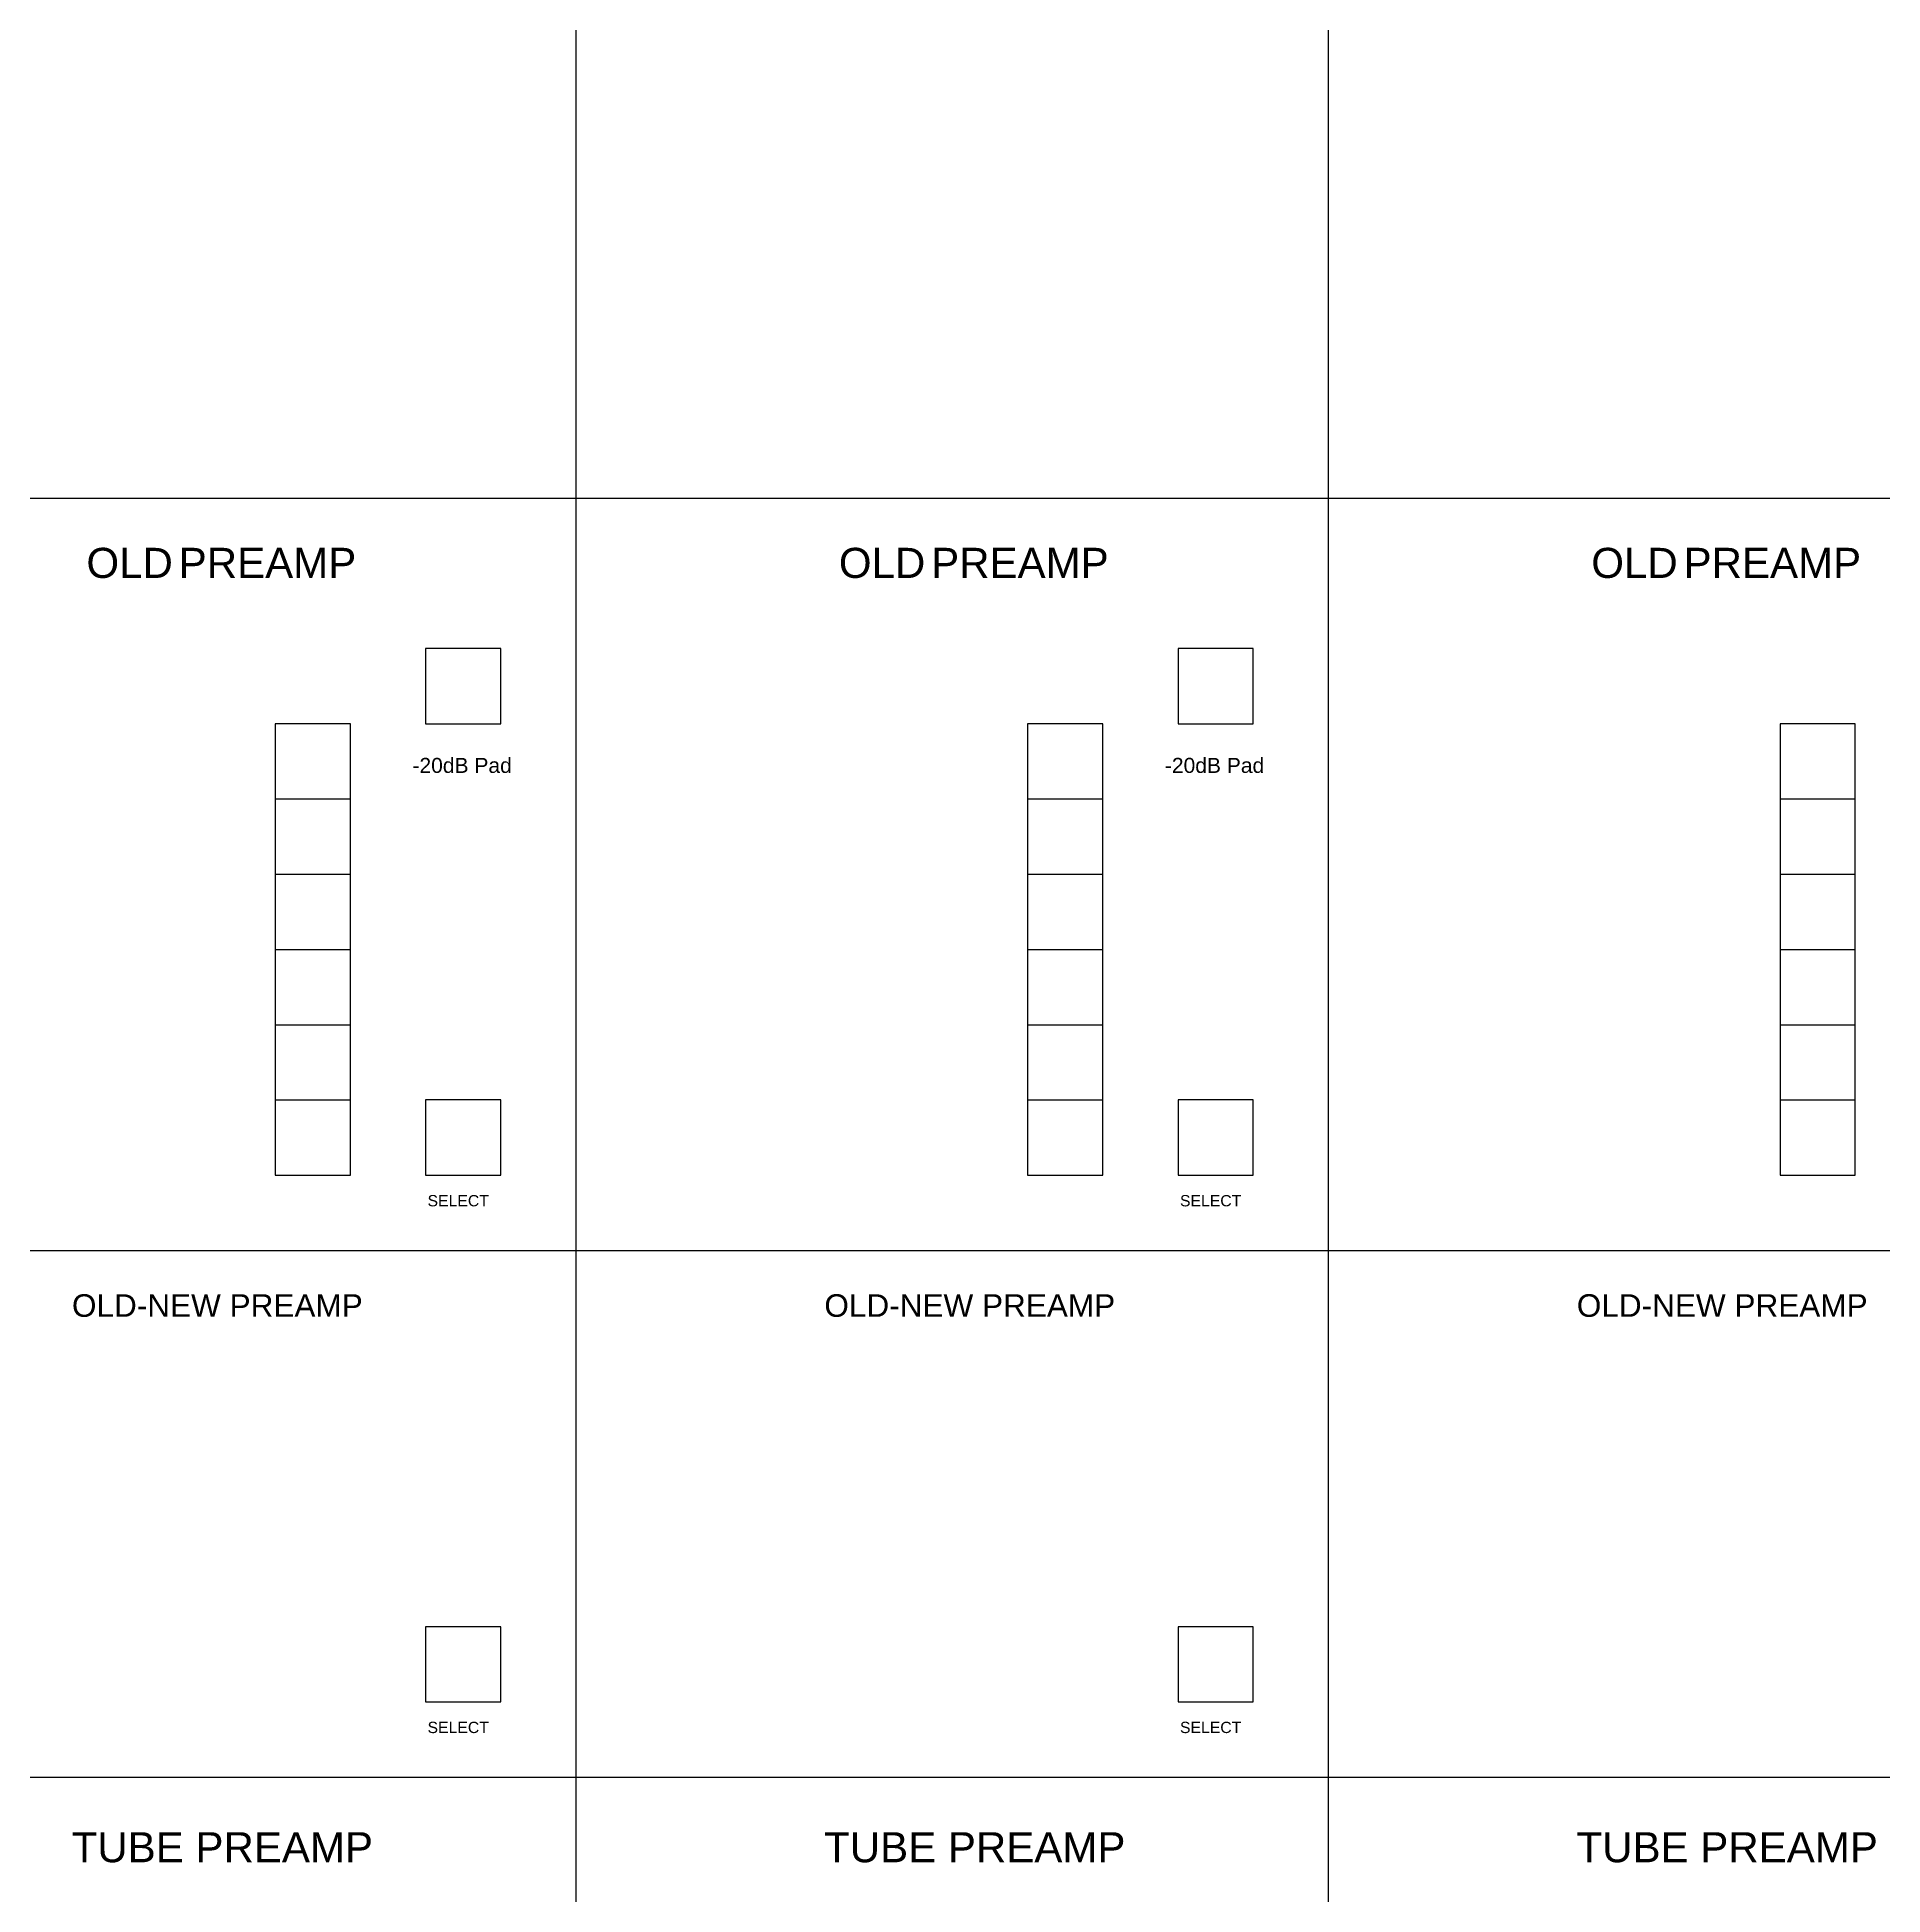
# Model space of a CAD drawing. Header units: inches. Extents: x 0 to 1600, y -1400 to 2600.
# Drawn here: x 928.6 to 1173.9, y 1014.4 to 1261.2 of the extents above; entities that cross this region are included whole.
import ezdxf

# ---------------------------------------------------------------- set-up
doc = ezdxf.new("R2010")
doc.units = ezdxf.units.IN
doc.header["$MEASUREMENT"] = 0
doc.layers.get('0').update_dxf_attribs({"lineweight": 25, "true_color": 0xffffff})
doc.styles.add('textstyle215', font='')
doc.styles.add('textstyle216', font='')
doc.styles.add('textstyle225', font='')
doc.styles.add('textstyle230', font='')
doc.styles.add('textstyle231', font='')
doc.styles.add('textstyle66', font='')
doc.styles.add('textstyle71', font='')
doc.styles.add('textstyle72', font='')
doc.styles.add('textstyle854', font='')
doc.styles.add('textstyle855', font='')
doc.styles.add('textstyle870', font='')
doc.styles.add('textstyle871', font='')
doc.styles.add('textstyle896', font='')
doc.styles.add('textstyle901', font='')
doc.styles.add('textstyle902', font='')
doc.styles.get('textstyle215').set_extended_font_data('Liberation Sans')
doc.styles.get('textstyle216').set_extended_font_data('Liberation Sans')
doc.styles.get('textstyle225').set_extended_font_data('Liberation Sans')
doc.styles.get('textstyle230').set_extended_font_data('Liberation Sans')
doc.styles.get('textstyle231').set_extended_font_data('Liberation Sans')
doc.styles.get('textstyle66').set_extended_font_data('Liberation Sans')
doc.styles.get('textstyle71').set_extended_font_data('Liberation Sans')
doc.styles.get('textstyle72').set_extended_font_data('Liberation Sans')
doc.styles.get('textstyle854').set_extended_font_data('Liberation Sans')
doc.styles.get('textstyle855').set_extended_font_data('Liberation Sans')
doc.styles.get('textstyle870').set_extended_font_data('Liberation Sans')
doc.styles.get('textstyle871').set_extended_font_data('Liberation Sans')
doc.styles.get('textstyle896').set_extended_font_data('Liberation Sans')
doc.styles.get('textstyle901').set_extended_font_data('Liberation Sans')
doc.styles.get('textstyle902').set_extended_font_data('Liberation Sans')

msp = doc.modelspace()

# ---------------------------------------------------------------- linework, layer by layer
for p, q in [((1000.22, 1200), (1000.22, 1380)), ((1000.22, 1200), (1000.22, 1380)), ((1100.22, 1200), (1100.22, 1380)), ((1100.22, 1200), (1100.22, 1380)), ((900.22, 1200), (950.22, 1200)), ((950.22, 1200), (1000.22, 1200)), ((1000.22, 1100), (1000.22, 1200)), ((1000.22, 1200), (1050.22, 1200)), ((1000.22, -1400), (1000.22, 1200)), ((1050.22, 1200), (1100.22, 1200)), ((1100.22, 1100), (1100.22, 1200)), ((1100.22, 1200), (1150.22, 1200)), ((1100.22, -1400), (1100.22, 1200)), ((1150.22, 1200), (1200.22, 1200)), ((980.22, 1180), (980.22, 1170)), ((990.22, 1180), (980.22, 1180)), ((990.22, 1170), (990.22, 1180)), ((1080.22, 1180), (1080.22, 1170)), ((1090.22, 1180), (1080.22, 1180)), ((1090.22, 1170), (1090.22, 1180)), ((960.22, 1170), (960.22, 1110)), ((970.22, 1170), (960.22, 1170)), ((970.22, 1110), (970.22, 1170)), ((980.22, 1170), (990.22, 1170)), ((1060.22, 1170), (1060.22, 1110)), ((1070.22, 1170), (1060.22, 1170)), ((1070.22, 1110), (1070.22, 1170)), ((1080.22, 1170), (1090.22, 1170)), ((1160.22, 1170), (1160.22, 1110)), ((1170.22, 1170), (1160.22, 1170)), ((1170.22, 1110), (1170.22, 1170)), ((960.22, 1160), (970.22, 1160)), ((1060.22, 1160), (1070.22, 1160)), ((1160.22, 1160), (1170.22, 1160)), ((960.22, 1150), (970.22, 1150)), ((1060.22, 1150), (1070.22, 1150)), ((1160.22, 1150), (1170.22, 1150)), ((960.22, 1140), (970.22, 1140)), ((1060.22, 1140), (1070.22, 1140)), ((1160.22, 1140), (1170.22, 1140)), ((960.22, 1130), (970.22, 1130)), ((1060.22, 1130), (1070.22, 1130)), ((1160.22, 1130), (1170.22, 1130)), ((960.22, 1120), (970.22, 1120)), ((980.22, 1120), (980.22, 1110)), ((990.22, 1120), (980.22, 1120)), ((990.22, 1110), (990.22, 1120)), ((1060.22, 1120), (1070.22, 1120)), ((1080.22, 1120), (1080.22, 1110)), ((1090.22, 1120), (1080.22, 1120)), ((1090.22, 1110), (1090.22, 1120)), ((1160.22, 1120), (1170.22, 1120)), ((960.22, 1110), (970.22, 1110)), ((980.22, 1110), (990.22, 1110)), ((1060.22, 1110), (1070.22, 1110)), ((1080.22, 1110), (1090.22, 1110)), ((1160.22, 1110), (1170.22, 1110)), ((900.22, 1100), (950.22, 1100)), ((950.22, 1100), (1000.22, 1100)), ((1000.22, 1030), (1000.22, 1100)), ((1000.22, 1100), (1050.22, 1100)), ((1050.22, 1100), (1100.22, 1100)), ((1100.22, 1030), (1100.22, 1100)), ((1100.22, 1100), (1150.22, 1100)), ((1150.22, 1100), (1200.22, 1100)), ((980.22, 1050), (980.22, 1040)), ((990.22, 1050), (980.22, 1050)), ((990.22, 1040), (990.22, 1050)), ((1080.22, 1050), (1080.22, 1040)), ((1090.22, 1050), (1080.22, 1050)), ((1090.22, 1040), (1090.22, 1050)), ((980.22, 1040), (990.22, 1040)), ((1080.22, 1040), (1090.22, 1040)), ((900.22, 1030), (950.22, 1030)), ((950.22, 1030), (1000.22, 1030)), ((1000.22, 1000), (1000.22, 1030)), ((1000.22, 1030), (1050.22, 1030)), ((1050.22, 1030), (1100.22, 1030)), ((1100.22, 1000), (1100.22, 1030)), ((1100.22, 1030), (1150.22, 1030)), ((1150.22, 1030), (1200.22, 1030))]:
    msp.add_line(p, q)

# ---------------------------------------------------------------- texts
at = {"char_height": 1, "attachment_point": 5}
for s, insert, style in [('\\C7;\\H4;OLD\\H2; \\H4;PREAMP', (953.07, 1191.35), 'textstyle231'), ('\\C7;\\H4;OLD\\H2; \\H4;PREAMP', (1053.07, 1191.35), 'textstyle230'), ('\\C7;\\H4;OLD\\H2; \\H4;PREAMP', (1153.07, 1191.35), 'textstyle225'), ('\\C7;\\H2;-20dB Pad', (985.07, 1164.45), 'textstyle216'), ('\\C7;\\H2;-20dB Pad', (1085.07, 1164.45), 'textstyle215'), ('\\C7;\\H1.5;SELECT', (984.55, 1106.6), 'textstyle871'), ('\\C7;\\H1.5;SELECT', (1084.55, 1106.6), 'textstyle870'), ('\\C7;\\H3;OLD-NEW PREAMP', (952.54, 1092.66), 'textstyle72'), ('\\C7;\\H3;OLD-NEW PREAMP', (1052.54, 1092.66), 'textstyle71'), ('\\C7;\\H3;OLD-NEW PREAMP', (1152.54, 1092.66), 'textstyle66'), ('\\C7;\\H1.5;SELECT', (984.55, 1036.6), 'textstyle855'), ('\\C7;\\H1.5;SELECT', (1084.55, 1036.6), 'textstyle854'), ('\\C7;\\H4;TUBE PREAMP', (953.2, 1020.66), 'textstyle902'), ('\\C7;\\H4;TUBE PREAMP', (1053.2, 1020.66), 'textstyle901'), ('\\C7;\\H4;TUBE PREAMP', (1153.2, 1020.66), 'textstyle896')]:
    msp.add_mtext(s, dxfattribs=dict(at, insert=insert, style=style))

doc.saveas('drawing.dxf')
